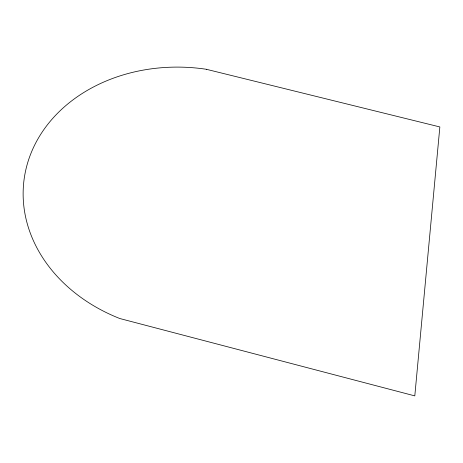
<?xml version="1.0" encoding="UTF-8"?>
<svg xmlns="http://www.w3.org/2000/svg" width="463" height="463" viewBox="0 0 463 463"><rect width="100%" height="100%" fill="white"/><g stroke="black" fill="none" stroke-linecap="round" stroke-linejoin="round"><path stroke-width="0.69" d="M206.579 69.346L439.85 126.943L414.802 395.888L119.784 318.521A161.344 132.053 6.2 0 1 29.204 158.033A161.344 132.053 6.2 0 1 206.579 69.311"/></g></svg>
